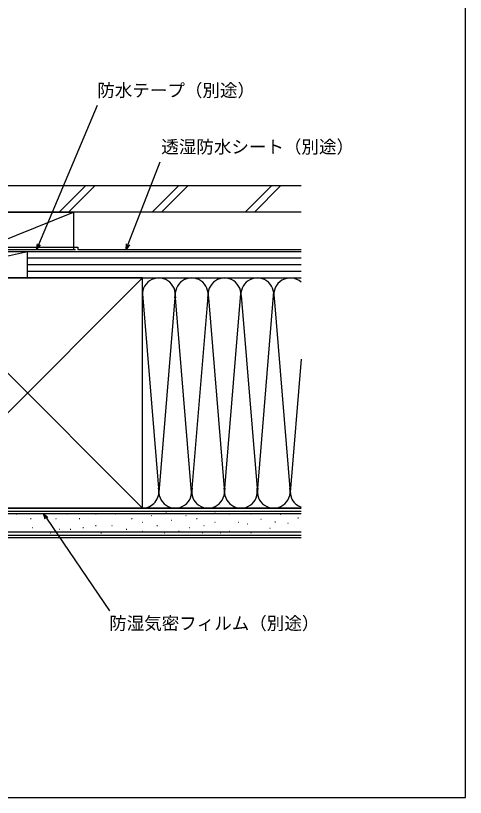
# Model space of a CAD drawing. Units: millimetres, scale not verified. Extents: x -525 to 525, y -783 to 779.
# Drawn here: x 319.6 to 525, y -782.7 to -426 of the extents above; entities that cross this region are included whole.
import ezdxf
from ezdxf.enums import TextEntityAlignment as Align

# ---------------------------------------------------------------- set-up
doc = ezdxf.new("R2010")
doc.units = ezdxf.units.MM
doc.header["$LTSCALE"] = 4
for name, color, linetype in [('0-7_YKK_D', 6, 'Continuous'), ('0-8_YKK_ZWAK', 7, 'Continuous'), ('0-9_YSS_K', 3, 'Continuous'), ('0-A_YSS_KE', 3, 'Continuous')]:
    doc.layers.add(name, color=color, linetype=linetype)
doc.styles.add('ＭＳ ゴシック', font='')
doc.styles.get('ＭＳ ゴシック').set_extended_font_data('MS Gothic')

msp = doc.modelspace()

# ---------------------------------------------------------------- linework, layer by layer
at = {"layer": '0-7_YKK_D'}
for points in [[(329.186, -532.7), (330.178, -530.351), (357.011, -466.851)], [(370.022, -532.7), (370.949, -530.324), (385.65, -492.634)], [(330.808, -530.617), (329.186, -532.7), (329.549, -530.085)], [(371.586, -530.573), (370.022, -532.7), (370.313, -530.076)], [(333.138, -655.693), (332.269, -653.2), (334.268, -654.924)], [(332.269, -653.2), (333.703, -655.308), (362.416, -697.514)]]:
    msp.add_lwpolyline(points, dxfattribs=at)
at = {"layer": '0-8_YKK_ZWAK'}
msp.add_lwpolyline([(-525, -782.7), (525, -782.7), (525, 747.3)], dxfattribs=at)
at = {"layer": '0-9_YSS_K'}
for p, q in [((351.537, -503.699), (339.537, -515.699)), ((355.779, -503.699), (343.779, -515.699)), ((393.963, -503.699), (381.963, -515.699)), ((398.206, -503.699), (386.206, -515.699)), ((436.39, -503.699), (424.39, -515.699)), ((440.632, -503.699), (428.632, -515.699)), ((301, -515.7), (346, -515.7)), ((303.5, -532.7), (346, -515.7)), ((346, -515.7), (346, -532.7)), ((325, -533.7), (272.5, -545.7)), ((346, -533.7), (301, -533.7)), ((325, -545.7), (325, -533.7)), ((450, -533.7), (325, -533.7)), ((450, -536.7), (325, -536.7)), ((450, -539.7), (325, -539.7)), ((272.5, -650.699), (377.5, -545.699)), ((272.5, -545.699), (377.5, -650.699)), ((450, -542.7), (325, -542.7)), ((325, -545.7), (450, -545.7)), ((377.5, -545.699), (450, -545.699)), ((377.506, -552.893), (384.842, -641.667)), ((415, -643.58), (422.501, -552.806)), ((430, -643.58), (437.578, -551.881)), ((392.342, -554.731), (385, -643.58)), ((400, -643.58), (392.658, -554.731)), ((407.391, -554.144), (400, -643.58)), ((407.661, -554.764), (415, -643.58)), ((422.576, -553.731), (430, -643.58)), ((437.658, -554.731), (445, -643.58)), ((450.031, -582.696), (445, -643.58)), ((450, -652.199), (256, -652.199)), ((377.5, -650.699), (450, -650.699)), ((388.26, -652.441), (388.46, -652.441)), ((410.512, -652.441), (410.712, -652.441)), ((319.924, -653.265), (320.124, -653.265)), ((326.448, -655.413), (326.648, -655.413)), ((332.217, -653.265), (332.417, -653.265)), ((337.986, -655.413), (338.186, -655.413)), ((342.931, -653.265), (343.131, -653.265)), ((348.701, -655.413), (348.9, -655.413)), ((356.118, -653.265), (356.318, -653.265)), ((365.184, -653.265), (365.384, -653.265)), ((372.601, -655.413), (372.801, -655.413)), ((381.667, -654.089), (381.867, -654.089)), ((390.733, -656.237), (390.933, -656.237)), ((397.326, -654.089), (397.526, -654.089)), ((402.271, -655.413), (402.471, -655.413)), ((417.106, -653.265), (417.306, -653.265)), ((426.996, -653.265), (427.196, -653.265)), ((431.619, -655.753), (431.819, -655.753)), ((440.384, -653.416), (440.584, -653.416)), ((448.563, -655.169), (448.763, -655.169)), ((327.272, -659.534), (327.472, -659.534)), ((350.349, -659.534), (350.549, -659.534)), ((356.118, -658.71), (356.318, -658.71)), ((363.535, -658.71), (363.735, -658.71)), ((377.546, -657.061), (377.746, -657.061)), ((384.139, -658.71), (384.339, -658.71)), ((398.974, -659.534), (399.174, -659.534)), ((405.568, -658.71), (405.768, -658.71)), ((410.512, -657.061), (410.712, -657.061)), ((421.227, -657.061), (421.427, -657.061)), ((425.347, -657.886), (425.547, -657.886)), ((435.709, -659.843), (435.909, -659.843)), ((438.046, -656.922), (438.246, -656.922)), ((443.889, -657.506), (444.089, -657.506)), ((450, -661.699), (256, -661.699)), ((335.514, -662.006), (335.714, -662.006)), ((339.635, -660.358), (339.835, -660.358)), ((344.58, -660.358), (344.78, -660.358)), ((358.59, -662.006), (358.79, -662.006)), ((370.129, -660.358), (370.329, -660.358)), ((377.546, -661.182), (377.746, -661.182)), ((387.436, -662.006), (387.636, -662.006)), ((394.029, -661.182), (394.229, -661.182)), ((404.743, -662.006), (404.943, -662.006)), ((412.985, -662.006), (413.185, -662.006)), ((417.106, -661.182), (417.306, -661.182)), ((426.996, -662.006), (427.196, -662.006)), ((450, -664.198), (243.5, -664.198))]:
    msp.add_line(p, q, dxfattribs=at)
msp.add_lwpolyline([(325, -545.7), (325, -533.7), (272.5, -533.7), (272.5, -545.7)], close=True, dxfattribs=at)
for centre, start, end in [((385, -553.199), 348.21668, 191.78379), ((400, -553.199), 348.21668, 191.78379), ((415, -553.199), 348.21668, 191.78379), ((430, -553.199), 348.21644, 191.78379), ((445, -553.199), 48.19159, 191.78356), ((377.5, -643.199), 270, 11.78353), ((392.5, -643.199), 168.21646, 11.78353), ((407.5, -643.199), 168.21646, 11.78353), ((422.5, -643.199), 168.21646, 11.78353), ((437.5, -643.199), 168.21646, 11.78364), ((452.5, -643.199), 168.21646, 250.52728)]:
    msp.add_arc(centre, 7.5, start, end, dxfattribs=at)
at = {"layer": '0-A_YSS_KE'}
for p, q in [((450, -515.699), (280, -515.699)), ((348, -531.699), (348, -532.699)), ((348, -532.699), (450, -532.699)), ((377.5, -559.664), (377.5, -545.699)), ((377.5, -650.699), (377.5, -553.199)), ((450, -650.699), (256, -650.699)), ((271.5, -653.199), (450, -653.199)), ((450, -663.199), (256, -663.199))]:
    msp.add_line(p, q, dxfattribs=at)
for points in [[(450, -503.699), (280, -503.699), (280, -515.699)], [(291, -530.199), (291, -532.699), (347, -532.699)], [(292, -529.199), (292, -531.699), (348, -531.699)], [(377.5, -545.699), (272.5, -545.699), (272.5, -650.699), (377.5, -650.699)]]:
    msp.add_lwpolyline(points, dxfattribs=at)

# ---------------------------------------------------------------- texts
at = {"layer": '0-7_YKK_D', "style": 'ＭＳ ゴシック'}
for s, p in [('防水テープ（別途）', (356.92, -464.76)), ('透湿防水シート（別途）', (386.15, -490.543)), ('防湿気密フィルム（別途）', (362.325, -707.969))]:
    msp.add_text(s, height=5.865, dxfattribs=at).set_placement(p, align=Align.BOTTOM_LEFT)

doc.saveas('drawing.dxf')
